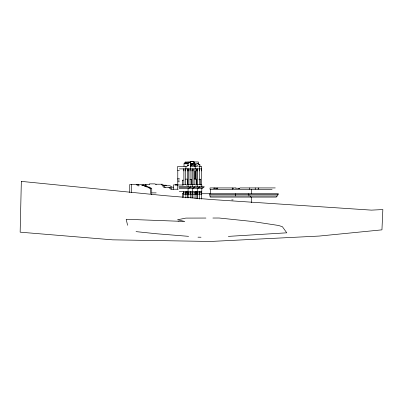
<?xml version="1.0" encoding="UTF-8"?>
<svg xmlns="http://www.w3.org/2000/svg" width="403" height="403" viewBox="0 0 403 403"><rect width="100%" height="100%" fill="white"/><g stroke="black" fill="none" stroke-linecap="round" stroke-linejoin="round"><path stroke-width="0.6" d="M185.662 170.973L185.798 168.882M187.607 170.973L187.748 168.882M190.07 170.973L190.206 168.882M192.009 170.973L192.145 168.882M194.976 168.882L194.84 184.438M196.78 170.973L196.916 168.882M199.349 170.973L199.485 168.882M201.334 170.973L201.475 168.882M185.672 162.223L185.748 161.946M190.276 164.615L190.352 164.212L192.528 164.233L192.528 165.124M189.007 188.413L189.289 187.566M193.405 188.413L193.687 187.566M198.175 188.413L198.457 187.566M203.016 187.566L202.734 188.413L179.063 188.413M185.34 162.202L189.465 161.946L190.04 162.223L190.231 162.933M184.095 163.799L184.186 163.331L188.025 163.331M193.662 164.419L194.397 163.396L198.478 163.265M189.994 187.566L190.503 186.665M194.392 187.566L194.901 186.665M199.163 187.566L199.671 186.665M190.075 162.827L190.412 161.543L193.823 161.608M192.186 164.459L192.493 163.976M192.584 164.459L192.891 163.976L190.609 163.976M192.951 163.885L193.092 163.381L190.322 163.381M239.387 188.71L239.941 187.924L275.284 187.924M188.392 162.867L188.997 162.565M197.717 163.396L198.553 163.28L198.452 161.956L194.614 161.956L194.397 163.396M189.395 162.565L188.503 163.24L187.722 165.17L188.448 165.17L188.448 165.648L187.214 165.648M201.057 237.231L197.959 237.176M228.299 236.385L286.78 232.818L282.372 226.688L278.493 225.463L252.238 221.464L219.146 218.018L212.865 218.033M205.953 218.048L185.848 218.094L177.547 219.776L184.796 221.464L178.151 221.464M190.498 161.608L193.903 161.714M190.584 161.714L194.055 161.714L194.1 161.971M189.062 162.202L185.022 162.223L184.428 163.371M193.531 162.354L193.929 162.354L193.228 163.452L192.825 163.452M192.765 163.553L193.163 163.553M187.818 163.799L183.995 163.799L184.025 166.449M194.125 164.313L195.787 164.313L195.818 166.449M190.151 164.5L190.312 165.044M190.962 164.545L192.13 164.545M198.649 164.53L199.888 164.53L200.014 166.449M193.898 164.651L195.692 164.651M195.465 164.908L197.193 164.908L197.349 166.449L193.788 166.449M198.603 164.908L199.848 164.908M193.838 164.928L195.5 164.928M190.357 165.17L191.072 165.17M192.347 165.124L193.218 165.124L193.218 166.449L190.357 166.449M193.788 165.321L194.679 165.321L194.679 166.449M190.292 165.593L192.019 165.593M190.357 165.648L191.213 165.648L191.213 164.5L190.287 162.792M187.466 166.449L177.612 166.449L177.612 170.605L179.441 170.605M198.603 166.449L201.691 166.449L201.691 168.882L179.27 168.882M179.441 178.62L177.673 178.62L177.673 179.99L179.526 179.99M194.422 179.073L196.08 179.073L196.367 179.411L196.266 184.186L196.367 184.987L196.709 184.987M185.566 179.128L187.476 179.128L187.536 184.987M199.011 179.234L200.674 179.234L200.568 184.408L200.674 184.987L201.268 184.987M189.884 179.3L191.561 179.3L191.561 184.393L191.939 184.987M199.011 179.748L200.12 179.748M182.368 180.166L183.476 180.166M179.526 181.803L177.778 181.803L177.778 184.987M155.77 184.221L162.505 184.221L165.17 187.46M149.458 184.458L129.741 184.458L129.741 192.538M178.01 184.463L175.915 184.463L175.915 185.012M183.4 184.438L186.146 184.438M187.173 184.438L190.554 184.438M191.133 184.438L192.488 184.438M192.579 184.438L195.324 184.438M196.135 184.438L199.828 184.438M200.462 184.438L201.817 184.438M176.514 184.841L173.557 184.841L173.371 189.45M146.365 184.932L146.45 186.644M183.526 184.987L177.612 184.987L177.612 189.224M186.146 184.987L186.74 184.987M190.554 184.987L190.992 184.987M195.324 184.987L195.611 184.987M175.35 185.012L176.514 185.012M176.846 185.148L178.01 185.148M162.893 185.204L166.137 185.204L166.137 185.753M164.384 185.753L170.061 185.753L171.794 187.163M178.761 186.665L204.23 186.665L203.722 187.566L178.861 187.566M170.545 187.163L173.456 187.163M236.002 187.924L210.023 187.924L210.023 189.294L272.116 189.294M213.504 188.231L216.93 188.231L216.93 188.745M235.664 188.231L238.727 188.231M232.098 188.403L233.695 188.403M258.822 188.468L258.157 188.468L258.157 189.294M216.26 188.745L217.816 188.745M238.39 188.71L239.72 188.71M178.232 189.224L170.716 189.224L168.907 187.46M179.244 191.596L185.859 191.596L185.859 197.923M186.045 191.596L187.43 191.596M187.591 191.596L187.627 197.923M188.266 191.596L190.266 191.596L190.266 197.923M195.289 191.596L196.679 191.596M196.971 191.596L199.545 191.596L199.545 199.158M199.772 191.596L201.157 191.596M201.319 191.596L201.354 199.158M151.73 192.876L156.193 192.876M195.515 192.866L201.742 192.866L201.817 188.413M183.496 193.259L182.388 193.259L182.433 197.556M196.835 193.722L197.888 193.722M201.218 193.722L278.397 193.722L278.397 194.548L209.731 194.548L209.731 193.722M231.68 199.918L233.146 199.918M178.151 221.222L126.189 219.272L127.585 225.307M188.624 236.344L156.44 233.75L136.013 231.624M198.155 163.28L199.364 164.908M156.293 184.791L155.049 183.884L149.372 183.884L149.372 184.458M194.221 161.885L194.412 163.084L194.014 163.084L194.014 163.976L194.871 165.321M171.965 189.224L170.157 187.46L163.92 187.46L161.25 184.221M148.103 187.103L147.533 186.478L144.657 186.478L144.078 185.687L141.755 185.239L145.327 185.687L145.906 186.478M146.284 186.478L146.853 187.103L149.599 187.103L150.072 187.889M148.349 187.103L148.823 187.889L151.004 187.889L151.004 188.574M138.551 184.458L139.06 185.833L137.811 185.833L137.302 184.458M189.37 161.935L189.395 162.223M182.423 185.093L182.468 180.166M197.43 168.882L197.566 170.973M192.921 168.882L193.062 170.973M188.151 168.882L188.287 170.973M183.743 168.882L183.879 170.973M277.732 194.548L277.732 195.984L209.867 195.984L209.867 194.548M276.408 195.984L276.408 197.082L210.134 197.082L210.134 195.984M258.585 187.924L258.585 188.468M255.25 187.924L255.25 189.294M251.391 189.294L251.391 193.722M251.391 197.082L251.391 202.709M250.268 195.984L250.268 197.082M249.729 187.924L249.729 189.294M248.938 194.548L248.938 195.984M248.273 193.722L248.273 194.548M235.609 193.722L235.609 194.548M235.508 194.548L235.508 195.984M232.677 187.924L232.677 189.294M217.59 187.924L217.59 188.745M214.169 187.924L214.169 188.231M210.356 189.294L210.356 193.722M201.817 184.987L201.817 186.665M201.485 191.596L201.485 194.236L197.284 194.236L197.284 192.649M201.334 168.882L201.334 184.438M199.933 191.596L199.933 192.866M199.702 166.449L199.702 168.882M199.681 191.596L199.681 194.236M199.349 168.882L199.349 184.438M197.566 168.882L197.566 184.438M197.415 192.649L197.415 198.543M197.263 184.987L197.263 186.665M197.263 188.413L197.263 192.866M197.027 192.866L197.027 191.596L197.007 194.236L192.775 194.236L192.775 191.596M196.871 191.596L196.871 198.543M196.78 168.882L196.78 184.438M195.43 191.596L195.43 192.866L192.518 192.866L192.488 188.413M195.198 166.449L195.198 168.882M195.178 170.605L195.178 179.058M195.173 191.596L195.173 194.236M195.037 198.543L195.037 191.596L190.443 191.596L190.402 194.236M194.997 170.973L194.997 178.927M193.062 168.882L193.062 184.438M192.911 194.236L192.911 197.923M192.488 184.987L192.488 186.665M192.412 191.596L192.412 192.866L183.34 192.866L183.34 191.596M192.16 191.596L192.16 194.236L188.005 194.236L188.09 188.413M192.009 169.93L192.009 184.438M192.024 194.236L192.024 197.923M190.815 165.648L190.654 166.449M190.659 191.596L190.659 192.866M190.428 166.449L190.428 168.882M190.07 168.882L190.07 184.438M188.287 168.882L188.287 184.438M188.141 192.649L188.141 197.923M188.05 165.17L188.05 165.648M188.09 184.987L188.09 186.665M187.758 191.596L187.758 194.236L183.597 194.236L183.597 192.649M187.607 168.882L187.607 184.438M186.251 191.596L186.251 192.866M185.954 166.449L185.954 168.882M185.995 191.596L185.995 194.236M185.662 168.882L185.662 184.438M183.879 168.882L183.879 184.438M183.733 192.649L183.733 197.309M177.864 179.99L177.864 181.803M177.778 170.605L177.778 178.62M151.735 194.553L151.735 188.574L149.755 188.574L149.755 187.889M150.485 188.574L150.485 193.722M145.528 184.458L145.528 186.317M143.04 184.458L143.04 184.932M136.375 184.458L136.375 185.073M131.625 184.458L131.625 192.488M21.339 181.385L20.15 232.173L112.583 239.835L210.638 241.457L319.267 236.057L381.948 229.851L382.85 209.56L371.435 210.129L211.827 199.55L164.746 195.646L21.339 181.385"/></g></svg>
